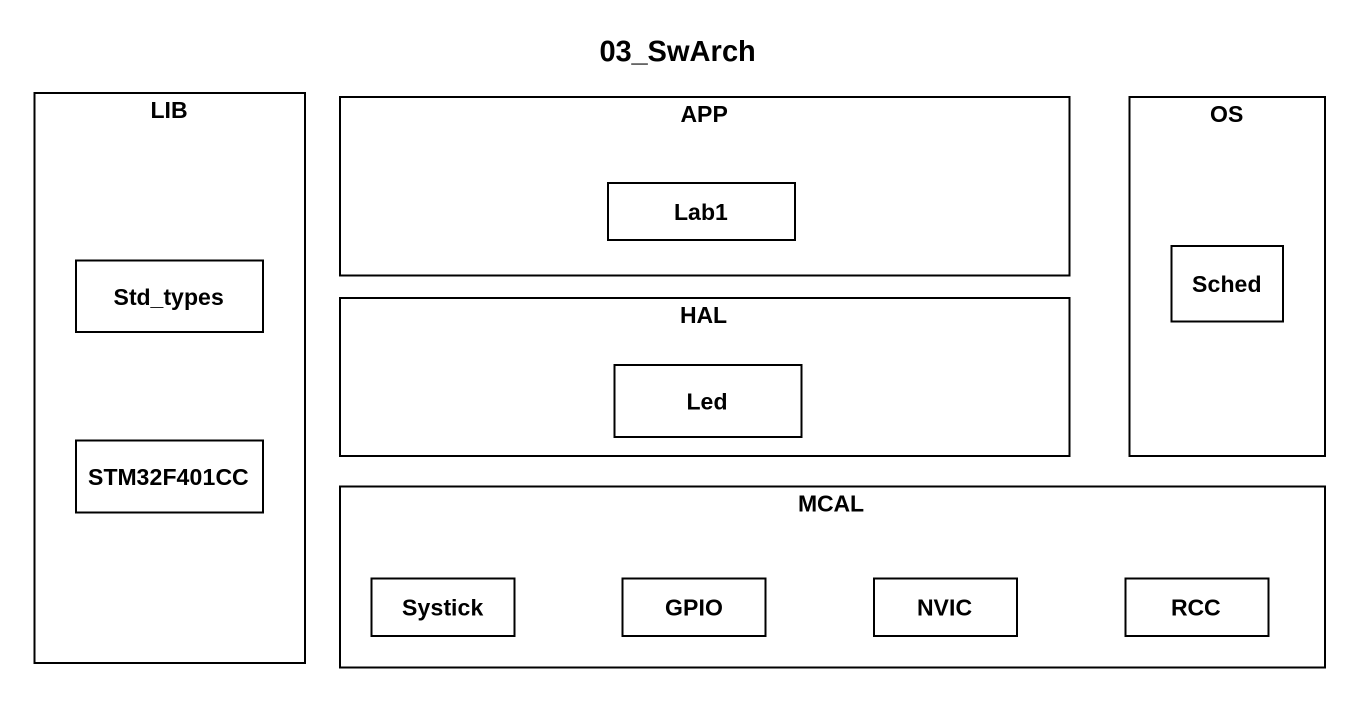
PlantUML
@startuml
title 03_SwArch
hide circle
hide empty members
rectangle LIB {
  class Std_types
  class STM32F401CC
}
rectangle APP {
  class Lab1
}
rectangle OS {
  class Sched
}
rectangle HAL {
  class Led
}
rectangle MCAL {
  class Systick
  class GPIO
  class NVIC
  class RCC
}
@enduml
